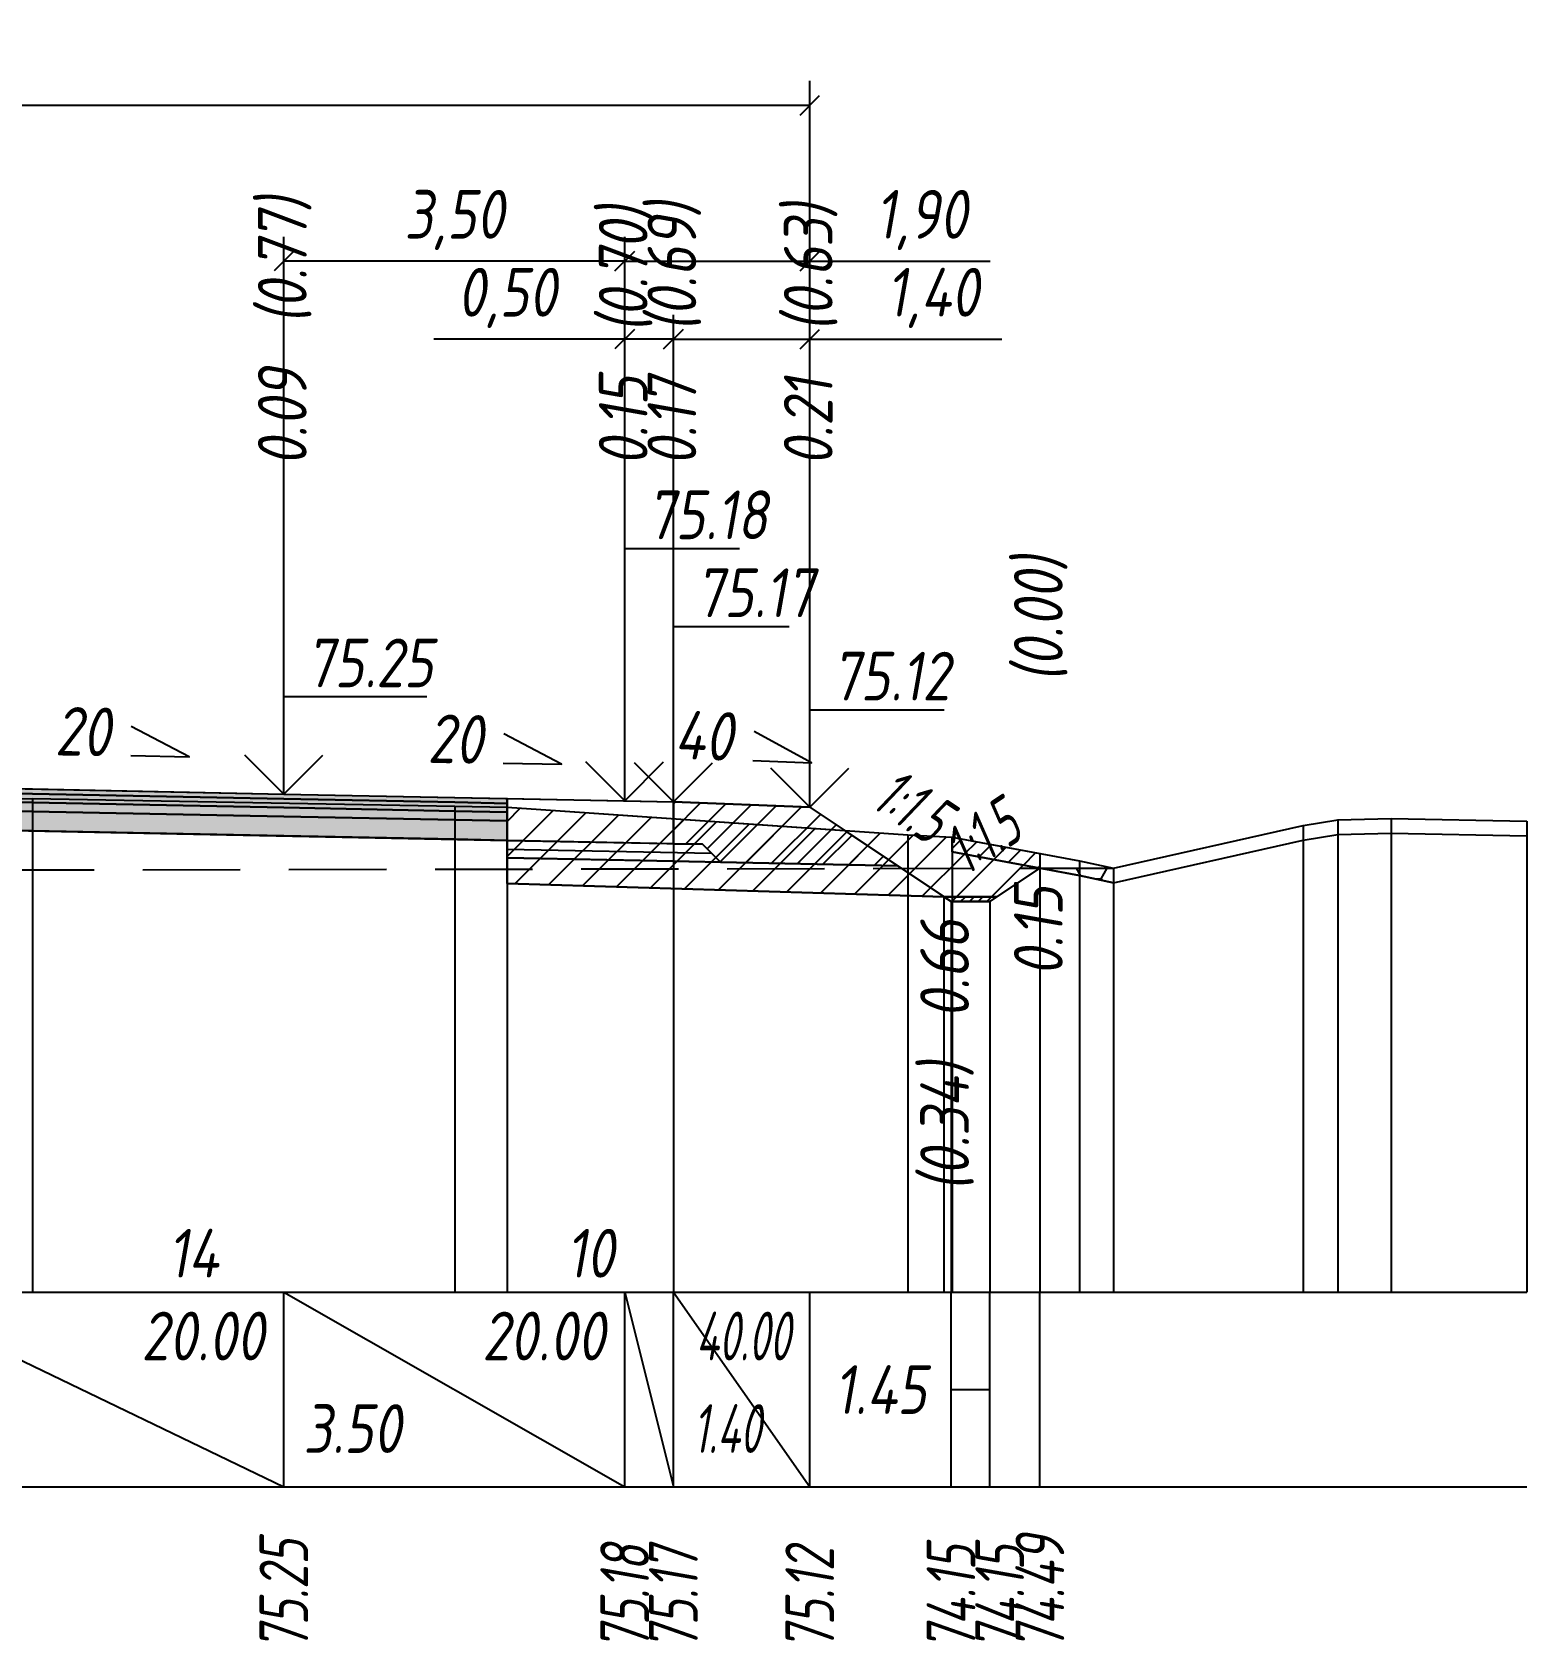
# Model space of a CAD drawing. Extents: x -717 to 1451, y -133302 to 233.
# Drawn here: x 166.1 to 242.8, y -14713.9 to -14631.3 of the extents above; entities that cross this region are included whole.
import ezdxf
from ezdxf.enums import TextEntityAlignment as Align

# ---------------------------------------------------------------- set-up
doc = ezdxf.new("R2010")
doc.units = 0
doc.linetypes.add('штриховая', pattern=[0.75, 0.5, -0.25])
for name, color, linetype in [('Интерполированный поперечник', 2, 'Continuous'), ('Код_514', 1, 'Continuous'), ('Контур_0', 7, 'Continuous'), ('Контур_2521', 7, 'Continuous'), ('Контур_2564', 7, 'Continuous'), ('Контур_2660', 7, 'Continuous'), ('Контур_2665', 7, 'Continuous'), ('Контур_400', 7, 'Continuous'), ('Контур_508', 7, 'Continuous'), ('Контур_512', 7, 'Continuous'), ('Контур_513', 7, 'Continuous'), ('Контур_818', 7, 'Continuous'), ('Красный поперечник', 1, 'Continuous'), ('Объём_2501', 7, 'Continuous'), ('Объём_2564', 7, 'Continuous'), ('Объём_2650', 7, 'Continuous'), ('Объём_2660', 7, 'Continuous'), ('Объём_2661', 7, 'Continuous'), ('Объём_2662', 7, 'Continuous'), ('Объём_2663', 7, 'Continuous'), ('Объём_2664', 7, 'Continuous'), ('Объём_2665', 7, 'Continuous'), ('Объём_2666', 7, 'Continuous'), ('Объём_2667', 7, 'Continuous'), ('Объём_2668', 7, 'Continuous'), ('Объём_2669', 7, 'Continuous'), ('Объём_2675', 7, 'Continuous'), ('Объём_2753', 7, 'Continuous'), ('Откосы', 7, 'Continuous'), ('Отметки покрытия', 7, 'Continuous'), ('Рабочие отметки', 7, 'Continuous'), ('Рабочие отметки доп.', 7, 'Continuous'), ('Слои выравнивания', 7, 'Continuous'), ('Таблица', 7, 'Continuous'), ('Уклоны проезжей части', 7, 'Continuous'), ('Черный поперечник', 3, 'Continuous')]:
    doc.layers.add(name, color=color, linetype=linetype)
for name, color, linetype, true_color in [('Контур_2540', 2, 'Continuous', 0xffff00), ('Контур_2560', 2, 'Continuous', 0xffff00), ('Контур_2561', 7, 'Continuous', 0xff8040), ('Контур_2562', 3, 'Continuous', 0x00ff00), ('Контур_2563', 7, 'Continuous', 0xff8000), ('Контур_2570', 7, 'Continuous', 0x80ff00), ('Контур_2725', 7, 'Continuous', 0x323232), ('Контур_2736', 4, 'Continuous', 0x00ffff), ('Контур_2737', 4, 'Continuous', 0x00ffff), ('Контур_2738', 4, 'Continuous', 0x00ffff), ('Контур_2739', 4, 'Continuous', 0x00ffff), ('Контур_2741', 4, 'Continuous', 0x00ffff), ('Контур_2742', 4, 'Continuous', 0x00ffff), ('Контур_2743', 4, 'Continuous', 0x00ffff), ('Контур_2744', 7, 'Continuous', 0xa4ffff), ('Контур_2745', 7, 'Continuous', 0xa4ffff), ('Контур_2747', 4, 'Continuous', 0x00ffff), ('Контур_2748', 4, 'Continuous', 0x00ffff), ('Контур_2749', 4, 'Continuous', 0x00ffff), ('Контур_2750', 4, 'Continuous', 0x00ffff), ('Контур_2751', 4, 'Continuous', 0x00ffff), ('Контур_2752', 4, 'Continuous', 0x00ffff), ('Контур_2760', 7, 'Continuous', 0x323232), ('Контур_2761', 7, 'Continuous', 0x323232), ('Контур_2762', 7, 'Continuous', 0x323232), ('Контур_2763', 7, 'Continuous', 0x323232), ('Контур_402', 7, 'Continuous', 0xff6464), ('Контур_703', 4, 'Continuous', 0x00ffff), ('Контур_705', 4, 'Continuous', 0x00ffff), ('Контур_707', 4, 'Continuous', 0x00ffff), ('Контур_720', 131, 'Continuous', 0xaaffff), ('Объём_2500', 7, 'Continuous', 0xc0c0c0), ('Объём_2520', 7, 'Continuous', 0x80ffff), ('Объём_2540', 2, 'Continuous', 0xffff00), ('Объём_2560', 2, 'Continuous', 0xffff00), ('Объём_2561', 7, 'Continuous', 0xff8040), ('Объём_2562', 3, 'Continuous', 0x00ff00), ('Объём_2563', 7, 'Continuous', 0xff8000), ('Объём_2570', 7, 'Continuous', 0x80ff00), ('Объём_2600', 7, 'Continuous', 0x808000), ('Объём_2620', 2, 'Continuous', 0xffff00), ('Объём_2746', 2, 'Continuous', 0xffff00)]:
    doc.layers.add(name, color=color, linetype=linetype, true_color=true_color)
doc.styles.get("Standard").update_dxf_attribs({"font": 'txt', "height": 2.5})
doc.styles.add('М', font='romand.shx', dxfattribs={"width": 0.8, "oblique": 10, "height": 2.5})
doc.dimstyles.new('ISO-25', dxfattribs={"dimtxt": 2.5, "dimasz": 2.5, "dimexe": 1.25, "dimexo": 0.625, "dimtad": 1, "dimtxsty": 'Standard', "dimcen": 2.5, "dimadec": 0, "dimazin": 0, "dimtfac": 1, "dimtmove": 0, "dimatfit": 3, "dimfxl": 1, "dimarcsym": 0})

# ---------------------------------------------------------------- blocks, each defined once
blk = doc.blocks.new('_Oblique')
at = {"color": 0, "linetype": 'ByBlock', "lineweight": -2}
blk.add_line((-0.5, -0.5), (0.5, 0.5), dxfattribs=at)
blk = doc.blocks.new('*D337')
at = {"color": 0, "lineweight": -2, "transparency": 16777216}
for p, q in [((199.022, -14670.267), (199.022, -14645.827)), ((206.022, -14670.547), (206.022, -14645.827)), ((199.022, -14647.077), (206.022, -14647.077)), ((206.022, -14647.077), (215.875, -14647.077))]:
    blk.add_line(p, q, dxfattribs=at)
at = {"layer": 'Defpoints', "color": 0, "transparency": 16777216}
for p in [(206.022, -14647.077), (199.022, -14670.892), (206.022, -14671.172)]:
    blk.add_point(p, dxfattribs=at)
at = {"color": 0, "lineweight": -2, "transparency": 16777216, "rotation": 180}
blk.add_blockref('_Oblique', (199.022, -14647.077), dxfattribs=at)
at = {"color": 0, "lineweight": -2, "transparency": 16777216}
blk.add_blockref('_Oblique', (206.022, -14647.077), dxfattribs=at)
at = {"color": 0, "transparency": 16777216, "insert": (212.335, -14644.964), "char_height": 2.5, "width": 8.75, "attachment_point": 5, "style": 'М'}
blk.add_mtext('1,40', dxfattribs=at)
blk = doc.blocks.new('*D339')
at = {"color": 0, "lineweight": -2, "transparency": 16777216}
for p, q in [((196.522, -14670.217), (196.522, -14645.827)), ((199.022, -14670.267), (199.022, -14645.827)), ((196.522, -14647.077), (186.725, -14647.077)), ((199.022, -14647.077), (196.522, -14647.077))]:
    blk.add_line(p, q, dxfattribs=at)
at = {"layer": 'Defpoints', "color": 0, "transparency": 16777216}
for p in [(199.022, -14647.077), (196.522, -14670.842), (199.022, -14670.892)]:
    blk.add_point(p, dxfattribs=at)
at = {"color": 0, "lineweight": -2, "transparency": 16777216, "rotation": 180}
blk.add_blockref('_Oblique', (196.522, -14647.077), dxfattribs=at)
at = {"color": 0, "lineweight": -2, "transparency": 16777216}
blk.add_blockref('_Oblique', (199.022, -14647.077), dxfattribs=at)
at = {"color": 0, "transparency": 16777216, "insert": (190.487, -14644.964), "char_height": 2.5, "width": 9.16667, "attachment_point": 5, "style": 'М'}
blk.add_mtext('0,50', dxfattribs=at)
blk = doc.blocks.new('*D341')
at = {"color": 0, "lineweight": -2, "transparency": 16777216}
for p, q in [((179.022, -14669.867), (179.022, -14641.827)), ((196.522, -14670.217), (196.522, -14641.827)), ((196.522, -14643.077), (179.022, -14643.077))]:
    blk.add_line(p, q, dxfattribs=at)
at = {"layer": 'Defpoints', "color": 0, "transparency": 16777216}
for p in [(179.022, -14643.077), (179.022, -14670.492), (196.522, -14670.842)]:
    blk.add_point(p, dxfattribs=at)
at = {"color": 0, "lineweight": -2, "transparency": 16777216, "rotation": 180}
blk.add_blockref('_Oblique', (179.022, -14643.077), dxfattribs=at)
at = {"color": 0, "lineweight": -2, "transparency": 16777216}
blk.add_blockref('_Oblique', (196.522, -14643.077), dxfattribs=at)
at = {"color": 0, "transparency": 16777216, "insert": (187.772, -14640.964), "char_height": 2.5, "width": 9.58333, "attachment_point": 5, "style": 'М'}
blk.add_mtext('3,50', dxfattribs=at)
blk = doc.blocks.new('*D342')
at = {"color": 0, "lineweight": -2, "transparency": 16777216}
for p, q in [((196.522, -14670.217), (196.522, -14641.827)), ((206.022, -14670.547), (206.022, -14641.827)), ((196.522, -14643.077), (206.022, -14643.077)), ((206.022, -14643.077), (215.292, -14643.077))]:
    blk.add_line(p, q, dxfattribs=at)
at = {"layer": 'Defpoints', "color": 0, "transparency": 16777216}
for p in [(196.522, -14643.077), (196.522, -14670.842), (206.022, -14671.172)]:
    blk.add_point(p, dxfattribs=at)
at = {"color": 0, "lineweight": -2, "transparency": 16777216, "rotation": 180}
blk.add_blockref('_Oblique', (196.522, -14643.077), dxfattribs=at)
at = {"color": 0, "lineweight": -2, "transparency": 16777216}
blk.add_blockref('_Oblique', (206.022, -14643.077), dxfattribs=at)
at = {"color": 0, "transparency": 16777216, "insert": (211.751, -14640.964), "char_height": 2.5, "width": 8.75, "attachment_point": 5, "style": 'М'}
blk.add_mtext('1,90', dxfattribs=at)
blk = doc.blocks.new('*D344')
at = {"color": 0, "lineweight": -2, "transparency": 16777216}
for p, q in [((110.522, -14670.547), (110.522, -14633.827)), ((206.022, -14670.547), (206.022, -14633.827)), ((110.522, -14635.077), (206.022, -14635.077))]:
    blk.add_line(p, q, dxfattribs=at)
at = {"layer": 'Defpoints', "color": 0, "transparency": 16777216}
for p in [(206.022, -14635.077), (110.522, -14671.172), (206.022, -14671.172)]:
    blk.add_point(p, dxfattribs=at)
at = {"color": 0, "lineweight": -2, "transparency": 16777216, "rotation": 180}
blk.add_blockref('_Oblique', (110.522, -14635.077), dxfattribs=at)
at = {"color": 0, "lineweight": -2, "transparency": 16777216}
blk.add_blockref('_Oblique', (206.022, -14635.077), dxfattribs=at)
at = {"color": 0, "transparency": 16777216, "insert": (158.272, -14632.964), "char_height": 2.5, "width": 10.41667, "attachment_point": 5, "style": 'М'}
blk.add_mtext('19,10', dxfattribs=at)

msp = doc.modelspace()

# ---------------------------------------------------------------- hatches: boundary and pattern name
at = {"layer": 'Объём_2563'}
h = msp.add_hatch(dxfattribs=at)
h.set_pattern_fill('ANSI31', color=256, scale=0.3)
h.paths.add_polyline_path([(201.441, -14673.928), (200.522, -14673.009), (199.022, -14672.979), (199.022, -14670.829), (206.022, -14671.109), (210.522, -14674.109)])
at = {"layer": 'Объём_2570'}
h = msp.add_hatch(dxfattribs=at)
h.set_pattern_fill('ANSI31', color=256, scale=0.2)
h.paths.add_polyline_path([(213.337, -14672.641), (217.835, -14673.482), (217.835, -14674.232), (213.337, -14673.391)])
at = {"layer": 'Объём_2600'}
h = msp.add_hatch(dxfattribs=at)
h.set_pattern_fill('ANSI31', color=6, scale=0.4)
h.paths.add_polyline_path([(212.914, -14675.703), (190.48, -14675.03), (190.48, -14671.096), (211.055, -14672.525), (213.337, -14672.641), (213.337, -14673.391), (217.835, -14674.237), (215.635, -14675.703)])
h = msp.add_hatch(dxfattribs=at)
h.set_pattern_fill('HONEY', color=5, scale=0.3)
h.paths.add_polyline_path([(219.877, -14674.614), (217.835, -14674.237), (221.612, -14674.23), (221.612, -14674.98)])
at = {"layer": 'Объём_2620'}
h = msp.add_hatch(dxfattribs=at)
h.set_pattern_fill('ANSI31', color=2, scale=0.1)
h.paths.add_polyline_path([(215.274, -14675.944), (213.274, -14675.944), (212.914, -14675.703), (215.635, -14675.703)])
at = {"layer": 'Слои выравнивания'}
for color, points in [(2, [(158.272, -14670.014), (160.337, -14670.056), (163.188, -14670.113), (166.113, -14670.171), (179.022, -14670.429), (187.809, -14670.605), (190.48, -14670.658), (190.48, -14670.908), (187.809, -14670.855), (179.022, -14670.679), (166.113, -14670.421), (163.188, -14670.363), (160.337, -14670.306), (158.272, -14670.264)]), (3, [(158.272, -14670.264), (160.337, -14670.306), (163.188, -14670.363), (166.113, -14670.421), (179.022, -14670.679), (187.809, -14670.855), (190.48, -14670.908), (190.48, -14671.358), (187.809, -14671.305), (179.022, -14671.129), (166.113, -14670.871), (163.188, -14670.813), (160.337, -14670.756), (158.272, -14670.714)]), (4, [(158.272, -14670.714), (160.337, -14670.756), (163.188, -14670.813), (166.113, -14670.871), (179.022, -14671.129), (187.809, -14671.305), (190.48, -14671.358), (190.48, -14671.808), (187.809, -14671.755), (179.022, -14671.579), (166.113, -14671.321), (163.188, -14671.263), (160.337, -14671.206), (158.272, -14671.164)]), (5, [(158.272, -14671.164), (160.337, -14671.206), (163.188, -14671.263), (166.113, -14671.321), (179.022, -14671.579), (187.809, -14671.755), (190.48, -14671.808), (190.48, -14672.808), (187.809, -14672.755), (179.022, -14672.579), (166.113, -14672.321), (163.188, -14672.263), (160.337, -14672.206), (158.272, -14672.164)])]:
    msp.add_hatch(color=color, dxfattribs=at).paths.add_polyline_path(points)

# ---------------------------------------------------------------- linework, layer by layer
at = {"layer": 'Интерполированный поперечник', "linetype": 'штриховая', "ltscale": 10, "flags": 128}
msp.add_lwpolyline([(111.786, -14674.419), (221.612, -14674.23)], dxfattribs=at)
at = {"layer": 'Код_514'}
for p, q in [((158.272, -14696), (179.022, -14706)), ((179.022, -14706), (179.022, -14696)), ((179.022, -14696), (196.522, -14706)), ((196.522, -14706), (196.522, -14696)), ((196.522, -14696), (199.022, -14706)), ((199.022, -14706), (199.022, -14696)), ((199.022, -14696), (206.022, -14706)), ((206.022, -14706), (206.022, -14696)), ((213.274, -14706), (213.274, -14696)), ((215.274, -14706), (215.274, -14696)), ((217.835, -14706), (217.835, -14696)), ((213.274, -14701), (215.274, -14701))]:
    msp.add_line(p, q, dxfattribs=at)
at = {"layer": 'Контур_0', "flags": 128}
for points in [[(190.48, -14670.658), (199.022, -14670.829), (199.022, -14672.979), (190.48, -14672.808), (190.48, -14670.658), (190.48, -14670.658)], [(206.022, -14671.109), (210.732, -14674.249), (210.732, -14674.249), (210.732, -14674.249), (210.732, -14674.249), (210.732, -14674.249), (210.732, -14674.249), (210.732, -14674.249), (210.732, -14674.249), (210.732, -14674.249), (210.732, -14674.249), (210.732, -14674.249), (210.732, -14674.249), (210.732, -14674.249), (210.732, -14674.249), (213.274, -14675.944)], [(206.022, -14671.109), (210.732, -14674.249), (210.732, -14674.249), (210.732, -14674.249), (210.732, -14674.249), (210.732, -14674.249), (210.732, -14674.249), (210.732, -14674.249), (210.732, -14674.249), (210.732, -14674.249), (210.732, -14674.249), (210.732, -14674.249), (210.732, -14674.249), (210.732, -14674.249), (210.732, -14674.249), (213.274, -14675.944), (215.274, -14675.944), (217.835, -14674.237), (217.835, -14674.237), (217.835, -14674.237), (217.835, -14674.237), (217.835, -14674.237), (217.835, -14674.237), (217.835, -14674.237), (217.835, -14674.237), (217.835, -14674.237), (217.835, -14674.237), (217.835, -14674.237), (217.835, -14674.237), (217.835, -14674.237)], [(199.022, -14673.879), (190.48, -14673.708), (190.48, -14672.808), (200.522, -14673.009), (201.441, -14673.928), (199.022, -14673.879), (199.022, -14673.879)], [(199.022, -14672.979), (200.522, -14673.009), (201.441, -14673.928), (210.522, -14674.109)]]:
    msp.add_lwpolyline(points, dxfattribs=at)
at = {"layer": 'Контур_2521', "color": 250, "flags": 128}
msp.add_lwpolyline([(190.48, -14673.258), (200.982, -14673.468)], dxfattribs=at)
at = {"layer": 'Контур_2540', "flags": 128}
msp.add_lwpolyline([(196.522, -14673.829), (210.522, -14674.109), (212.914, -14675.703), (190.48, -14675.03), (190.48, -14673.708), (196.522, -14673.829), (196.522, -14673.829)], dxfattribs=at)
at = {"layer": 'Контур_2560', "flags": 128}
msp.add_lwpolyline([(199.022, -14670.829), (206.022, -14671.109), (206.022, -14671.109), (206.022, -14671.109)], dxfattribs=at)
at = {"layer": 'Контур_2561', "flags": 128}
msp.add_lwpolyline([(199.022, -14670.829), (199.022, -14670.829), (206.022, -14671.109), (206.022, -14671.109), (199.022, -14670.829)], dxfattribs=at)
at = {"layer": 'Контур_2562', "flags": 128}
msp.add_lwpolyline([(206.022, -14671.109), (206.022, -14671.109), (206.022, -14671.109), (206.022, -14671.109), (206.022, -14671.109)], dxfattribs=at)
at = {"layer": 'Контур_2563', "flags": 128}
msp.add_lwpolyline([(201.441, -14673.928), (200.522, -14673.009), (199.022, -14672.979), (199.022, -14670.829), (206.022, -14671.109), (210.522, -14674.109), (201.441, -14673.928), (201.441, -14673.928)], dxfattribs=at)
at = {"layer": 'Контур_2564', "flags": 128}
msp.add_lwpolyline([(199.022, -14670.829), (206.022, -14671.109)], dxfattribs=at)
at = {"layer": 'Контур_2570', "flags": 128}
msp.add_lwpolyline([(163.188, -14670.712), (166.113, -14670.66), (187.809, -14671.055), (190.48, -14671.096), (211.055, -14672.525), (213.337, -14672.641), (213.337, -14673.391), (219.877, -14674.614), (221.612, -14674.98), (221.612, -14674.98), (231.346, -14672.801), (233.131, -14672.51), (235.877, -14672.431), (242.835, -14672.574)], dxfattribs=at)
at = {"layer": 'Контур_2660', "flags": 128}
msp.add_lwpolyline([(190.48, -14675.03), (212.914, -14675.703)], dxfattribs=at)
at = {"layer": 'Контур_2665', "flags": 128}
msp.add_lwpolyline([(206.022, -14671.109), (206.022, -14671.109)], dxfattribs=at)
at = {"layer": 'Контур_2725', "flags": 128}
msp.add_lwpolyline([(141.193, -14672.506), (142.274, -14672.484), (158.272, -14672.164), (160.337, -14672.206), (163.188, -14672.263), (166.113, -14672.321), (179.022, -14672.579), (187.809, -14672.755), (190.48, -14672.808)], dxfattribs=at)
at = {"layer": 'Контур_2736', "flags": 128}
for points in [[(206.022, -14671.109), (210.732, -14674.249)], [(210.732, -14674.249), (213.274, -14675.944)]]:
    msp.add_lwpolyline(points, dxfattribs=at)
at = {"layer": 'Контур_2737', "flags": 128}
msp.add_lwpolyline([(210.732, -14674.249), (210.732, -14674.249)], dxfattribs=at)
at = {"layer": 'Контур_2738', "flags": 128}
msp.add_lwpolyline([(210.732, -14674.249), (210.732, -14674.249)], dxfattribs=at)
at = {"layer": 'Контур_2739', "flags": 128}
msp.add_lwpolyline([(210.732, -14674.249), (210.732, -14674.249)], dxfattribs=at)
at = {"layer": 'Контур_2741', "flags": 128}
msp.add_lwpolyline([(217.835, -14674.237), (217.835, -14674.237)], dxfattribs=at)
at = {"layer": 'Контур_2742', "flags": 128}
msp.add_lwpolyline([(217.835, -14674.237), (217.835, -14674.237)], dxfattribs=at)
at = {"layer": 'Контур_2743', "flags": 128}
msp.add_lwpolyline([(217.835, -14674.237), (217.835, -14674.237)], dxfattribs=at)
at = {"layer": 'Контур_2744', "flags": 128}
msp.add_lwpolyline([(217.835, -14674.237), (217.835, -14674.237)], dxfattribs=at)
msp.add_lwpolyline([(217.835, -14674.237), (217.835, -14674.237)], dxfattribs=at)
msp.add_lwpolyline([(217.835, -14674.237), (217.835, -14674.237)], dxfattribs=at)
msp.add_lwpolyline([(217.835, -14674.237), (217.835, -14674.237)], dxfattribs=at)
msp.add_lwpolyline([(217.835, -14674.237), (217.835, -14674.237)], dxfattribs=at)
msp.add_lwpolyline([(217.835, -14674.237), (217.835, -14674.237)], dxfattribs=at)
at = {"layer": 'Контур_2745', "flags": 128}
msp.add_lwpolyline([(210.732, -14674.249), (210.732, -14674.249)], dxfattribs=at)
msp.add_lwpolyline([(210.732, -14674.249), (210.732, -14674.249)], dxfattribs=at)
msp.add_lwpolyline([(210.732, -14674.249), (210.732, -14674.249)], dxfattribs=at)
msp.add_lwpolyline([(210.732, -14674.249), (210.732, -14674.249)], dxfattribs=at)
msp.add_lwpolyline([(210.732, -14674.249), (210.732, -14674.249)], dxfattribs=at)
msp.add_lwpolyline([(210.732, -14674.249), (210.732, -14674.249)], dxfattribs=at)
at = {"layer": 'Контур_2747', "flags": 128}
msp.add_lwpolyline([(210.732, -14674.249), (210.732, -14674.249)], dxfattribs=at)
at = {"layer": 'Контур_2748', "flags": 128}
msp.add_lwpolyline([(210.732, -14674.249), (210.732, -14674.249)], dxfattribs=at)
at = {"layer": 'Контур_2749', "flags": 128}
msp.add_lwpolyline([(210.732, -14674.249), (210.732, -14674.249)], dxfattribs=at)
at = {"layer": 'Контур_2750', "flags": 128}
msp.add_lwpolyline([(217.835, -14674.237), (217.835, -14674.237)], dxfattribs=at)
at = {"layer": 'Контур_2751', "flags": 128}
msp.add_lwpolyline([(217.835, -14674.237), (217.835, -14674.237)], dxfattribs=at)
at = {"layer": 'Контур_2752', "flags": 128}
msp.add_lwpolyline([(217.835, -14674.237), (217.835, -14674.237)], dxfattribs=at)
at = {"layer": 'Контур_2760', "flags": 128}
msp.add_lwpolyline([(141.193, -14670.356), (142.274, -14670.334), (158.272, -14670.014), (160.337, -14670.056), (163.188, -14670.113), (166.113, -14670.171), (179.022, -14670.429), (187.809, -14670.605), (190.48, -14670.658)], dxfattribs=at)
at = {"layer": 'Контур_2761', "flags": 128}
msp.add_lwpolyline([(141.193, -14670.606), (142.274, -14670.584), (158.272, -14670.264), (160.337, -14670.306), (163.188, -14670.363), (166.113, -14670.421), (179.022, -14670.679), (187.809, -14670.855), (190.48, -14670.908)], dxfattribs=at)
at = {"layer": 'Контур_2762', "flags": 128}
msp.add_lwpolyline([(141.193, -14671.056), (142.274, -14671.034), (158.272, -14670.714), (160.337, -14670.756), (163.188, -14670.813), (166.113, -14670.871), (179.022, -14671.129), (187.809, -14671.305), (190.48, -14671.358)], dxfattribs=at)
at = {"layer": 'Контур_2763', "flags": 128}
msp.add_lwpolyline([(141.193, -14671.506), (142.274, -14671.484), (158.272, -14671.164), (160.337, -14671.206), (163.188, -14671.263), (166.113, -14671.321), (179.022, -14671.579), (187.809, -14671.755), (190.48, -14671.808)], dxfattribs=at)
at = {"layer": 'Контур_400', "flags": 128}
msp.add_lwpolyline([(158.272, -14670.014), (179.022, -14670.429), (196.522, -14670.779), (196.522, -14670.779), (196.522, -14670.779), (196.522, -14670.779), (196.522, -14670.779), (196.522, -14670.779), (199.022, -14670.829)], dxfattribs=at)
at = {"layer": 'Контур_402', "flags": 128}
msp.add_lwpolyline([(105, -14675.662), (141.193, -14674.577), (141.193, -14672.506), (158.272, -14672.164), (190.48, -14672.808), (190.48, -14675.03), (212.914, -14675.703)], dxfattribs=at)
at = {"layer": 'Контур_508', "flags": 128}
msp.add_lwpolyline([(105, -14675.662), (141.193, -14674.577), (141.193, -14672.506), (158.272, -14672.164), (190.48, -14672.808), (190.48, -14675.03), (212.914, -14675.703), (213.274, -14675.944), (215.274, -14675.944), (217.835, -14674.237)], dxfattribs=at)
at = {"layer": 'Контур_512', "flags": 128}
msp.add_lwpolyline([(190.48, -14675.03), (212.914, -14675.703), (213.274, -14675.944), (215.274, -14675.944), (217.835, -14674.237)], dxfattribs=at)
at = {"layer": 'Контур_513', "flags": 128}
msp.add_lwpolyline([(105, -14675.662), (141.193, -14674.577), (141.193, -14672.506), (158.272, -14672.164), (190.48, -14672.808), (190.48, -14675.03), (212.914, -14675.703), (213.274, -14675.944), (215.274, -14675.944), (217.835, -14674.237)], dxfattribs=at)
at = {"layer": 'Контур_703', "flags": 128}
msp.add_lwpolyline([(206.022, -14671.109), (210.732, -14674.249)], dxfattribs=at)
at = {"layer": 'Контур_705', "flags": 128}
msp.add_lwpolyline([(210.732, -14674.249), (210.732, -14674.249)], dxfattribs=at)
at = {"layer": 'Контур_707', "flags": 128}
msp.add_lwpolyline([(215.274, -14675.944), (217.835, -14674.237)], dxfattribs=at)
at = {"layer": 'Контур_720', "flags": 128}
msp.add_lwpolyline([(213.274, -14675.944), (215.274, -14675.944)], dxfattribs=at)
at = {"layer": 'Контур_818', "flags": 128}
msp.add_lwpolyline([(105, -14675.541), (111.786, -14675.169), (111.786, -14675.169), (118.289, -14673.335), (119.529, -14673.095), (119.529, -14672.345), (122.441, -14672.184), (141.193, -14671.051), (158.272, -14670.787), (163.188, -14670.712), (166.113, -14670.66), (187.809, -14671.055), (190.48, -14671.096), (211.055, -14672.525), (213.337, -14672.641), (213.337, -14673.391), (217.835, -14674.232)], dxfattribs=at)
at = {"layer": 'Красный поперечник'}
for p, q in [((158.272, -14670.014), (179.022, -14670.429)), ((179.022, -14670.429), (196.522, -14670.779)), ((196.522, -14670.779), (199.022, -14670.829)), ((199.022, -14670.829), (206.022, -14671.109)), ((206.022, -14671.109), (213.274, -14675.944)), ((215.274, -14675.944), (217.835, -14674.237)), ((217.835, -14674.237), (217.835, -14696)), ((190.48, -14675.03), (190.48, -14696)), ((212.914, -14675.703), (212.914, -14696)), ((213.274, -14675.944), (213.274, -14696)), ((213.274, -14675.944), (215.274, -14675.944)), ((215.274, -14675.944), (215.274, -14696))]:
    msp.add_line(p, q, dxfattribs=at)
at = {"layer": 'Объём_2500', "flags": 128}
msp.add_lwpolyline([(190.48, -14670.658), (199.022, -14670.829), (199.022, -14672.979), (190.48, -14672.808), (190.48, -14670.658), (190.48, -14670.658)], dxfattribs=at)
at = {"layer": 'Объём_2501', "flags": 128}
msp.add_lwpolyline([(158.272, -14670.014), (179.022, -14670.429), (196.522, -14670.779), (196.522, -14670.779), (196.522, -14670.779), (196.522, -14670.779), (196.522, -14670.779), (196.522, -14670.779), (199.022, -14670.829)], dxfattribs=at)
at = {"layer": 'Объём_2520', "color": 250, "flags": 128}
msp.add_lwpolyline([(199.022, -14673.879), (190.48, -14673.708), (190.48, -14672.808), (200.522, -14673.009), (201.441, -14673.928), (199.022, -14673.879), (199.022, -14673.879)], dxfattribs=at)
at = {"layer": 'Объём_2540', "flags": 128}
msp.add_lwpolyline([(196.522, -14673.829), (210.522, -14674.109), (212.914, -14675.703), (190.48, -14675.03), (190.48, -14673.708), (196.522, -14673.829), (196.522, -14673.829)], dxfattribs=at)
at = {"layer": 'Объём_2560', "flags": 128}
msp.add_lwpolyline([(199.022, -14670.829), (206.022, -14671.109), (206.022, -14671.109), (206.022, -14671.109)], dxfattribs=at)
at = {"layer": 'Объём_2561', "flags": 128}
msp.add_lwpolyline([(199.022, -14670.829), (199.022, -14670.829), (206.022, -14671.109), (206.022, -14671.109), (199.022, -14670.829)], dxfattribs=at)
at = {"layer": 'Объём_2562', "flags": 128}
msp.add_lwpolyline([(206.022, -14671.109), (206.022, -14671.109), (206.022, -14671.109), (206.022, -14671.109), (206.022, -14671.109)], dxfattribs=at)
at = {"layer": 'Объём_2563', "color": 250, "flags": 128}
msp.add_lwpolyline([(201.441, -14673.928), (200.522, -14673.009), (199.022, -14672.979), (199.022, -14670.829), (206.022, -14671.109), (210.522, -14674.109), (201.441, -14673.928), (201.441, -14673.928)], dxfattribs=at)
at = {"layer": 'Объём_2564', "flags": 128}
msp.add_lwpolyline([(199.022, -14670.829), (206.022, -14671.109)], dxfattribs=at)
at = {"layer": 'Объём_2570', "flags": 128}
msp.add_lwpolyline([(213.337, -14672.641), (217.835, -14673.482), (217.835, -14674.232), (213.337, -14673.391), (213.337, -14672.641), (213.337, -14672.641)], dxfattribs=at)
at = {"layer": 'Объём_2600', "color": 5, "flags": 128}
msp.add_lwpolyline([(219.877, -14674.614), (217.835, -14674.237), (221.612, -14674.23), (221.612, -14674.98), (219.877, -14674.614), (219.877, -14674.614)], dxfattribs=at)
at = {"layer": 'Объём_2620', "flags": 128}
msp.add_lwpolyline([(215.274, -14675.944), (213.274, -14675.944), (212.914, -14675.703), (215.635, -14675.703), (215.274, -14675.944), (215.274, -14675.944)], dxfattribs=at)
at = {"layer": 'Объём_2650', "color": 6, "flags": 128}
msp.add_lwpolyline([(212.914, -14675.703), (190.48, -14675.03), (190.48, -14671.096), (211.055, -14672.525), (213.337, -14672.641), (213.337, -14673.391), (217.835, -14674.237), (215.635, -14675.703), (212.914, -14675.703), (212.914, -14675.703)], dxfattribs=at)
at = {"layer": 'Объём_2660', "flags": 128}
msp.add_lwpolyline([(190.48, -14675.03), (212.914, -14675.703)], dxfattribs=at)
at = {"layer": 'Объём_2661', "flags": 128}
msp.add_lwpolyline([(206.022, -14671.109), (210.732, -14674.249), (212.914, -14675.703)], dxfattribs=at)
at = {"layer": 'Объём_2662', "flags": 128}
msp.add_lwpolyline([(215.635, -14675.703), (217.835, -14674.237)], dxfattribs=at)
at = {"layer": 'Объём_2663', "flags": 128}
for points in [[(212.914, -14675.703), (213.274, -14675.944)], [(215.274, -14675.944), (215.635, -14675.703)]]:
    msp.add_lwpolyline(points, dxfattribs=at)
at = {"layer": 'Объём_2664', "flags": 128}
msp.add_lwpolyline([(213.274, -14675.944), (215.274, -14675.944)], dxfattribs=at)
at = {"layer": 'Объём_2665', "flags": 128}
msp.add_lwpolyline([(206.022, -14671.109), (206.022, -14671.109)], dxfattribs=at)
at = {"layer": 'Объём_2666', "flags": 128}
for points in [[(206.022, -14671.109), (210.732, -14674.249)], [(210.732, -14674.249), (212.914, -14675.703)]]:
    msp.add_lwpolyline(points, dxfattribs=at)
at = {"layer": 'Объём_2667', "flags": 128}
for points in [[(210.732, -14674.249), (210.732, -14674.249)], [(217.835, -14674.237), (217.835, -14674.237)]]:
    msp.add_lwpolyline(points, dxfattribs=at)
at = {"layer": 'Объём_2668', "flags": 128}
for points in [[(210.732, -14674.249), (210.732, -14674.249)], [(217.835, -14674.237), (217.835, -14674.237)]]:
    msp.add_lwpolyline(points, dxfattribs=at)
at = {"layer": 'Объём_2669', "flags": 128}
for points in [[(210.732, -14674.249), (210.732, -14674.249)], [(217.835, -14674.237), (217.835, -14674.237)]]:
    msp.add_lwpolyline(points, dxfattribs=at)
at = {"layer": 'Объём_2675', "flags": 128}
for points in [[(210.732, -14674.249), (210.732, -14674.249)], [(210.732, -14674.249), (210.732, -14674.249)], [(210.732, -14674.249), (210.732, -14674.249)], [(210.732, -14674.249), (210.732, -14674.249)], [(210.732, -14674.249), (210.732, -14674.249)], [(210.732, -14674.249), (210.732, -14674.249)], [(217.835, -14674.237), (217.835, -14674.237)], [(217.835, -14674.237), (217.835, -14674.237)], [(217.835, -14674.237), (217.835, -14674.237)], [(217.835, -14674.237), (217.835, -14674.237)], [(217.835, -14674.237), (217.835, -14674.237)], [(217.835, -14674.237), (217.835, -14674.237)]]:
    msp.add_lwpolyline(points, dxfattribs=at)
at = {"layer": 'Объём_2746', "flags": 128}
msp.add_lwpolyline([(190.48, -14671.096), (207.808, -14672.3), (212.914, -14675.703), (190.48, -14675.03), (190.48, -14671.096), (190.48, -14671.096)], dxfattribs=at)
at = {"layer": 'Объём_2753', "flags": 128}
msp.add_lwpolyline([(190.48, -14670.658), (190.48, -14670.658)], dxfattribs=at)
at = {"layer": 'Откосы', "color": 1, "flags": 128}
for points in [[(171.161, -14668.455), (174.16, -14668.515), (171.191, -14666.955)], [(190.286, -14668.837), (193.285, -14668.897), (190.316, -14667.338)], [(203.107, -14668.714), (206.105, -14668.834), (203.167, -14667.215)]]:
    msp.add_lwpolyline(points, dxfattribs=at)
at = {"layer": 'Отметки покрытия', "color": 1}
for p, q in [((196.522, -14670.779), (196.522, -14657.829)), ((196.522, -14657.829), (202.422, -14657.829)), ((199.022, -14670.829), (199.022, -14661.829)), ((199.022, -14661.829), (204.972, -14661.829)), ((179.022, -14670.429), (179.022, -14665.429)), ((179.022, -14665.429), (186.372, -14665.429)), ((206.022, -14671.109), (206.022, -14666.109)), ((206.022, -14666.109), (212.922, -14666.109)), ((179.022, -14670.429), (177.022, -14668.429)), ((179.022, -14670.429), (181.022, -14668.429)), ((196.522, -14670.779), (194.522, -14668.779)), ((196.522, -14670.779), (198.522, -14668.779)), ((199.022, -14670.829), (197.022, -14668.829)), ((199.022, -14670.829), (201.022, -14668.829)), ((206.022, -14671.109), (204.022, -14669.109)), ((206.022, -14671.109), (208.022, -14669.109))]:
    msp.add_line(p, q, dxfattribs=at)
at = {"layer": 'Слои выравнивания'}
for p, q in [((190.48, -14670.658), (190.48, -14696)), ((199.022, -14670.829), (199.022, -14696))]:
    msp.add_line(p, q, dxfattribs=at)
at = {"layer": 'Слои выравнивания', "color": 2, "flags": 128}
msp.add_lwpolyline([(158.272, -14670.014), (160.337, -14670.056), (163.188, -14670.113), (166.113, -14670.171), (179.022, -14670.429), (187.809, -14670.605), (190.48, -14670.658), (190.48, -14670.908), (187.809, -14670.855), (179.022, -14670.679), (166.113, -14670.421), (163.188, -14670.363), (160.337, -14670.306), (158.272, -14670.264)], close=True, dxfattribs=at)
at = {"layer": 'Слои выравнивания', "color": 3, "flags": 128}
msp.add_lwpolyline([(158.272, -14670.264), (160.337, -14670.306), (163.188, -14670.363), (166.113, -14670.421), (179.022, -14670.679), (187.809, -14670.855), (190.48, -14670.908), (190.48, -14671.358), (187.809, -14671.305), (179.022, -14671.129), (166.113, -14670.871), (163.188, -14670.813), (160.337, -14670.756), (158.272, -14670.714)], close=True, dxfattribs=at)
at = {"layer": 'Слои выравнивания', "color": 4, "flags": 128}
msp.add_lwpolyline([(158.272, -14670.714), (160.337, -14670.756), (163.188, -14670.813), (166.113, -14670.871), (179.022, -14671.129), (187.809, -14671.305), (190.48, -14671.358), (190.48, -14671.808), (187.809, -14671.755), (179.022, -14671.579), (166.113, -14671.321), (163.188, -14671.263), (160.337, -14671.206), (158.272, -14671.164)], close=True, dxfattribs=at)
at = {"layer": 'Слои выравнивания', "color": 5, "flags": 128}
msp.add_lwpolyline([(158.272, -14671.164), (160.337, -14671.206), (163.188, -14671.263), (166.113, -14671.321), (179.022, -14671.579), (187.809, -14671.755), (190.48, -14671.808), (190.48, -14672.808), (187.809, -14672.755), (179.022, -14672.579), (166.113, -14672.321), (163.188, -14672.263), (160.337, -14672.206), (158.272, -14672.164)], close=True, dxfattribs=at)
at = {"layer": 'Таблица'}
for p, q in [((80, -14696), (242.835, -14696)), ((80, -14706), (242.835, -14706))]:
    msp.add_line(p, q, dxfattribs=at)
at = {"layer": 'Черный поперечник', "color": 7}
for p, q in [((166.113, -14670.66), (166.113, -14696)), ((187.809, -14671.055), (187.809, -14696)), ((190.48, -14671.096), (190.48, -14696)), ((231.346, -14672.051), (231.346, -14696)), ((233.131, -14671.76), (233.131, -14696)), ((235.877, -14671.681), (235.877, -14696)), ((242.835, -14671.824), (242.835, -14696)), ((211.055, -14672.525), (211.055, -14696)), ((213.337, -14672.641), (213.337, -14696)), ((219.877, -14673.864), (219.877, -14696)), ((221.612, -14674.23), (221.612, -14696))]:
    msp.add_line(p, q, dxfattribs=at)
at = {"layer": 'Черный поперечник', "flags": 128}
msp.add_lwpolyline([(80, -14676), (85.185, -14675.804), (90.849, -14675.404), (98.828, -14675.129), (111.786, -14674.419), (118.289, -14672.585), (119.529, -14672.345), (122.441, -14672.184), (141.193, -14671.051), (158.272, -14670.787), (163.188, -14670.712), (166.113, -14670.66), (187.809, -14671.055), (190.48, -14671.096), (211.055, -14672.525), (213.337, -14672.641), (219.877, -14673.864), (221.612, -14674.23), (231.346, -14672.051), (233.131, -14671.76), (235.877, -14671.681), (242.835, -14671.824)], dxfattribs=at)

# ---------------------------------------------------------------- texts
at = {"layer": 'Код_514', "style": 'М', "oblique": 10}
for s, width, p in [('20.00', 0.8, (178.022, -14697)), ('20.00', 0.8, (195.522, -14697)), ('40.00', 0.6, (205.022, -14697))]:
    msp.add_text(s, height=2.5, dxfattribs=dict(at, width=width)).set_placement(p, align=Align.TOP_RIGHT)
at = {"layer": 'Код_514', "style": 'М', "oblique": 10, "width": 0.8}
msp.add_text('1.45', height=2.5, dxfattribs=at).set_placement((209.648, -14701), align=Align.MIDDLE_CENTER)
at = {"layer": 'Код_514', "style": 'М', "oblique": 10}
for s, width, p in [('3.50', 0.8, (180.022, -14705)), ('1.40', 0.6, (200.022, -14705))]:
    msp.add_text(s, height=2.5, dxfattribs=dict(at, width=width)).set_placement(p, align=Align.BOTTOM_LEFT)
at = {"layer": 'Код_514', "style": 'М', "oblique": 10, "width": 0.7}
for s, p in [('75.25', (179.022, -14714.382)), ('74.15', (213.274, -14714.382)), ('74.15', (215.774, -14714.382)), ('74.49', (217.835, -14714.382)), ('75.18', (196.522, -14714.382)), ('75.17', (199.022, -14714.382)), ('75.12', (206.022, -14714.382))]:
    msp.add_text(s, height=2.5, rotation=90, dxfattribs=at).set_placement(p, align=Align.MIDDLE_LEFT)
at = {"layer": 'Отметки покрытия', "color": 1, "style": 'М', "oblique": 10, "width": 0.8}
for s, p in [('75.18', (197.663, -14658.098)), ('75.17', (200.163, -14662.098)), ('75.25', (180.163, -14665.698)), ('75.12', (207.163, -14666.378))]:
    msp.add_text(s, height=2.5, dxfattribs=at).set_placement(p, align=Align.BOTTOM_LEFT)
at = {"layer": 'Рабочие отметки', "color": 1, "style": 'М', "oblique": 10, "width": 0.8}
for s, p in [('0.09', (178.944, -14653.579)), ('0.15', (196.444, -14653.579)), ('0.17', (198.944, -14653.579)), ('0.21', (205.944, -14653.579))]:
    msp.add_text(s, height=2.5, rotation=90, dxfattribs=at).set_placement(p, align=Align.MIDDLE_LEFT)
for s, p in [('0.15', (217.757, -14675.167)), ('0.66', (212.946, -14676.875))]:
    msp.add_text(s, height=2.5, rotation=90, dxfattribs=at).set_placement(p, align=Align.MIDDLE_RIGHT)
at = {"layer": 'Рабочие отметки доп.', "color": 1, "style": 'М', "oblique": 10, "width": 0.8}
for s, p in [('(0.77)', (178.944, -14646.279)), ('(0.70)', (196.444, -14646.729)), ('(0.69)', (198.944, -14646.679)), ('(0.63)', (205.944, -14646.679)), ('(0.00)', (217.757, -14664.667))]:
    msp.add_text(s, height=2.5, rotation=90, dxfattribs=at).set_placement(p, align=Align.MIDDLE_LEFT)
msp.add_text('(0.34)', height=2.5, rotation=90, dxfattribs=at).set_placement((212.946, -14684.175), align=Align.MIDDLE_RIGHT)
at = {"layer": 'Слои выравнивания', "style": 'М', "oblique": 10, "width": 0.8}
for s, p in [('14', (174.376, -14696)), ('10', (194.751, -14696))]:
    msp.add_text(s, height=2.5, dxfattribs=at).set_placement(p, align=Align.BOTTOM_CENTER)
at = {"layer": 'Уклоны проезжей части', "color": 1, "style": 'М', "oblique": 10}
for s, rotation, width, p in [('20', 358.85423, 0.8, (168.667, -14669.222)), ('20', 358.85423, 0.8, (187.792, -14669.604)), ('40', 357.70938, 0.8, (200.515, -14669.43)), ('1:1.5', 326.30994, 0.6, (210.203, -14672.694)), ('1:1.5', 33.69007, 0.6, (216, -14674.258))]:
    msp.add_text(s, height=2.5, rotation=rotation, dxfattribs=dict(at, width=width)).set_placement(p, align=Align.BOTTOM_CENTER)

# ---------------------------------------------------------------- dimensions: what is measured, and where the dimension line sits
at = {"color": 5}
dim = msp.add_linear_dim(base=(206.022, -14635.077), p1=(110.522, -14671.172), p2=(206.022, -14671.172), angle=180, dimstyle='ISO-25', override={"dimasz": 1, "dimlfac": 0.2, "dimzin": 0, "dimtxsty": 'М', "dimblk1": 'Oblique', "dimblk2": 'Oblique', "dimsah": 1}, dxfattribs=at)
dim.commit()
dim.dimension.update_dxf_attribs({"geometry": '*D344', "text_midpoint": (158.272, -14632.964)})
dim = msp.add_linear_dim(base=(179.022, -14643.077), p1=(196.522, -14670.842), p2=(179.022, -14670.492), dimstyle='ISO-25', override={"dimasz": 1, "dimlfac": 0.2, "dimzin": 0, "dimtxsty": 'М', "dimblk1": 'Oblique', "dimblk2": 'Oblique', "dimsah": 1}, dxfattribs=at)
dim.commit()
dim.dimension.update_dxf_attribs({"geometry": '*D341', "text_midpoint": (187.772, -14640.964)})
dim = msp.add_linear_dim(base=(196.522, -14643.077), p1=(206.022, -14671.172), p2=(196.522, -14670.842), dimstyle='ISO-25', override={"dimasz": 1, "dimlfac": 0.2, "dimzin": 0, "dimtxsty": 'М', "dimblk1": 'Oblique', "dimblk2": 'Oblique', "dimsah": 1}, dxfattribs=at)
dim.commit()
dim.dimension.update_dxf_attribs({"geometry": '*D342', "text_midpoint": (211.751, -14643.077), "dimtype": 160})
for base, p1, p2, picture, middle in [((199.022, -14647.077), (196.522, -14670.842), (199.022, -14670.892), '*D339', (190.487, -14647.077)), ((206.022, -14647.077), (199.022, -14670.892), (206.022, -14671.172), '*D337', (212.335, -14647.077))]:
    dim = msp.add_linear_dim(base=base, p1=p1, p2=p2, angle=180, dimstyle='ISO-25', override={"dimasz": 1, "dimlfac": 0.2, "dimzin": 0, "dimtxsty": 'М', "dimblk1": 'Oblique', "dimblk2": 'Oblique', "dimsah": 1}, dxfattribs=at)
    dim.commit()
    dim.dimension.update_dxf_attribs({"geometry": picture, "text_midpoint": middle, "dimtype": 160})

doc.saveas('drawing.dxf')
